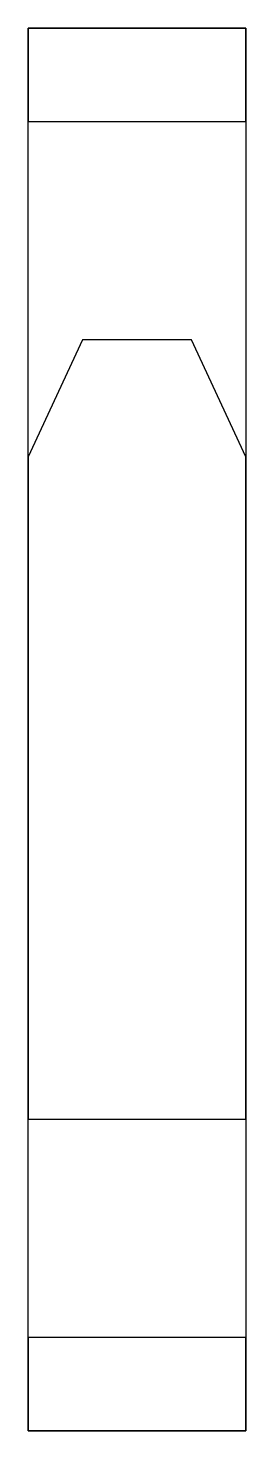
# Model space of a CAD drawing. Header units: millimetres. Extents: x -8.2 to -1.2, y -35 to 10.
import ezdxf

# ---------------------------------------------------------------- set-up
doc = ezdxf.new("R2010")
doc.units = ezdxf.units.MM
doc.layers.get('0').update_dxf_attribs({"linetype": 'CONTINUOUS'})

msp = doc.modelspace()

# ---------------------------------------------------------------- linework, layer by layer
for points in [[(-1.25, -35), (-8.25, -35), (-1.25, -35), (-1.25, -32), (-8.25, -32), (-8.25, -35), (-8.25, 10), (-1.25, 10)], [(-1.25, 10), (-8.25, 10), (-8.25, 7), (-1.25, 7)], [(-3, 0), (-6.5, 0), (-8.25, -3.753), (-8.25, -25), (-1.25, -25), (-1.25, -3.753)]]:
    msp.add_lwpolyline(points, close=True)

doc.saveas('drawing.dxf')
